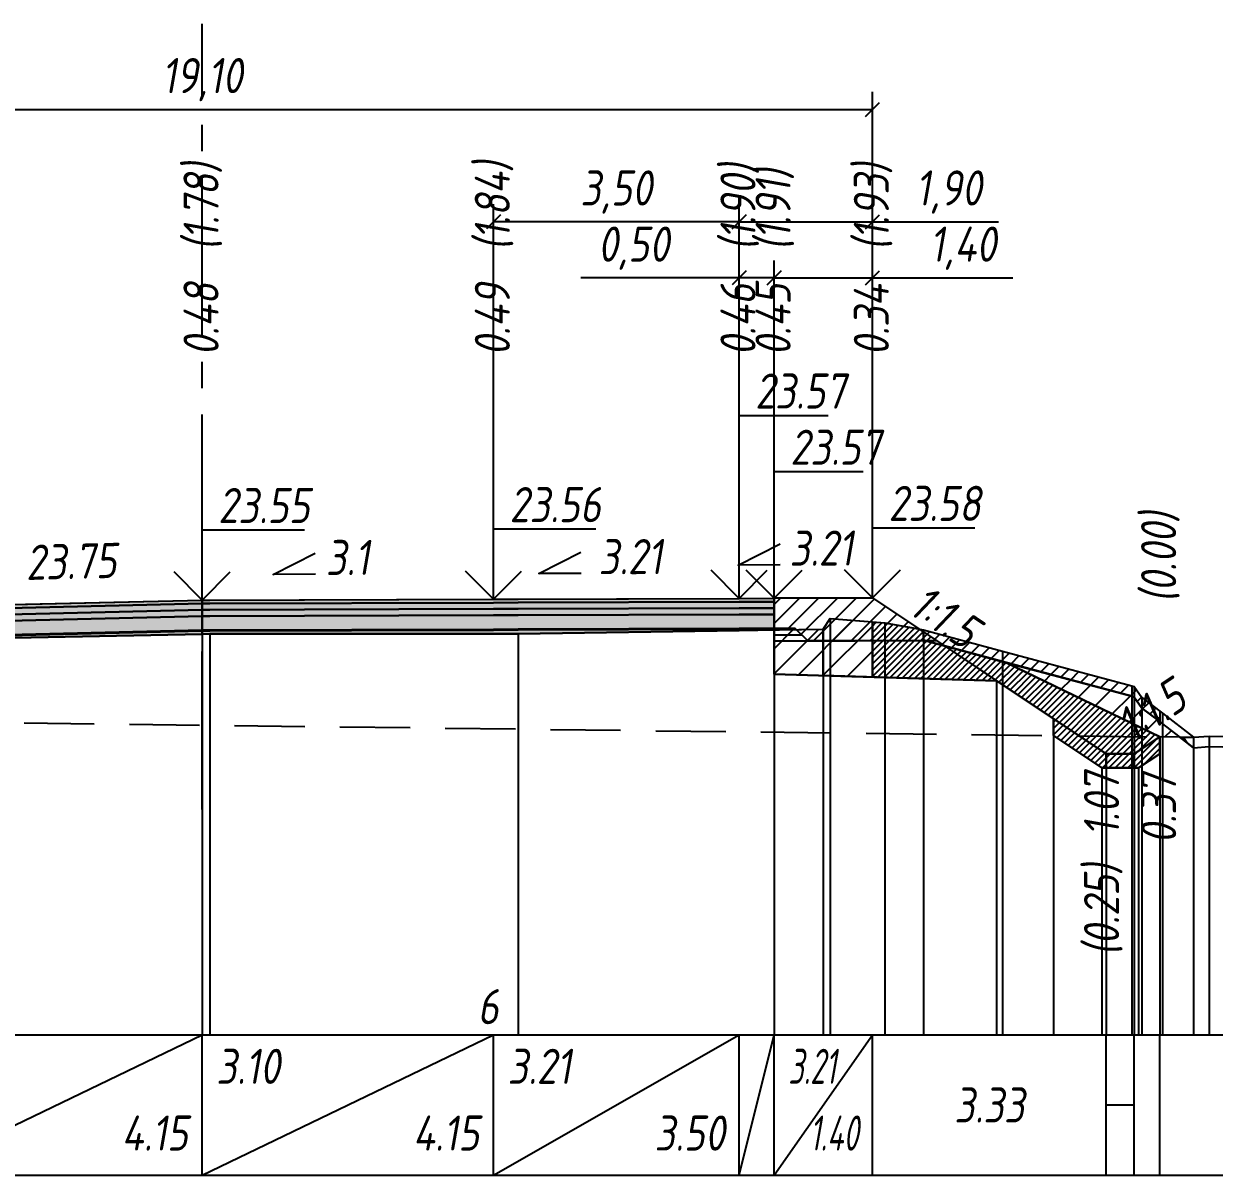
# Model space of a CAD drawing. Extents: x -717 to 1451, y -133302 to 233.
# Drawn here: x 156.9 to 241.7, y -95140 to -95058 of the extents above; entities that cross this region are included whole.
import ezdxf
from ezdxf.enums import TextEntityAlignment as Align

# ---------------------------------------------------------------- set-up
doc = ezdxf.new("R2010")
doc.units = 0
doc.linetypes.add('осевая2', pattern=[1.125, 0.75, -0.125, 0.125, -0.125])
doc.linetypes.add('штриховая', pattern=[0.75, 0.5, -0.25])
for name, color, linetype in [('Интерполированный поперечник', 2, 'Continuous'), ('Код_514', 1, 'Continuous'), ('Контур_0', 7, 'Continuous'), ('Контур_2521', 7, 'Continuous'), ('Контур_2564', 7, 'Continuous'), ('Контур_2660', 7, 'Continuous'), ('Контур_2665', 7, 'Continuous'), ('Контур_400', 7, 'Continuous'), ('Контур_508', 7, 'Continuous'), ('Контур_512', 7, 'Continuous'), ('Контур_513', 7, 'Continuous'), ('Контур_818', 7, 'Continuous'), ('Красный поперечник', 1, 'Continuous'), ('Объём_2501', 7, 'Continuous'), ('Объём_2564', 7, 'Continuous'), ('Объём_2650', 7, 'Continuous'), ('Объём_2660', 7, 'Continuous'), ('Объём_2663', 7, 'Continuous'), ('Объём_2664', 7, 'Continuous'), ('Объём_2665', 7, 'Continuous'), ('Ось', 1, 'осевая2'), ('Откосы', 7, 'Continuous'), ('Отметки покрытия', 7, 'Continuous'), ('Рабочие отметки', 7, 'Continuous'), ('Рабочие отметки доп.', 7, 'Continuous'), ('Слои выравнивания', 7, 'Continuous'), ('Таблица', 7, 'Continuous'), ('Уклоны проезжей части', 7, 'Continuous'), ('Черный поперечник', 3, 'Continuous')]:
    doc.layers.add(name, color=color, linetype=linetype)
for name, color, linetype, true_color in [('Контур_2540', 2, 'Continuous', 0xffff00), ('Контур_2560', 2, 'Continuous', 0xffff00), ('Контур_2561', 7, 'Continuous', 0xff8040), ('Контур_2562', 3, 'Continuous', 0x00ff00), ('Контур_2563', 7, 'Continuous', 0xff8000), ('Контур_2570', 7, 'Continuous', 0x80ff00), ('Контур_2583', 3, 'Continuous', 0x00ff00), ('Контур_2584', 3, 'Continuous', 0x00ff00), ('Контур_2725', 7, 'Continuous', 0x323232), ('Контур_2736', 4, 'Continuous', 0x00ffff), ('Контур_2737', 4, 'Continuous', 0x00ffff), ('Контур_2738', 4, 'Continuous', 0x00ffff), ('Контур_2739', 4, 'Continuous', 0x00ffff), ('Контур_2741', 4, 'Continuous', 0x00ffff), ('Контур_2742', 4, 'Continuous', 0x00ffff), ('Контур_2743', 4, 'Continuous', 0x00ffff), ('Контур_2744', 7, 'Continuous', 0xa4ffff), ('Контур_2745', 7, 'Continuous', 0xa4ffff), ('Контур_2747', 4, 'Continuous', 0x00ffff), ('Контур_2748', 4, 'Continuous', 0x00ffff), ('Контур_2749', 4, 'Continuous', 0x00ffff), ('Контур_2750', 4, 'Continuous', 0x00ffff), ('Контур_2751', 4, 'Continuous', 0x00ffff), ('Контур_2752', 4, 'Continuous', 0x00ffff), ('Контур_2760', 7, 'Continuous', 0x323232), ('Контур_2761', 7, 'Continuous', 0x323232), ('Контур_2762', 7, 'Continuous', 0x323232), ('Контур_2763', 7, 'Continuous', 0x323232), ('Контур_2764', 7, 'Continuous', 0x323232), ('Контур_2765', 7, 'Continuous', 0x323232), ('Контур_402', 7, 'Continuous', 0xff6464), ('Контур_703', 4, 'Continuous', 0x00ffff), ('Контур_705', 4, 'Continuous', 0x00ffff), ('Контур_707', 4, 'Continuous', 0x00ffff), ('Контур_720', 131, 'Continuous', 0xaaffff), ('Объём_2520', 7, 'Continuous', 0x80ffff), ('Объём_2540', 2, 'Continuous', 0xffff00), ('Объём_2560', 2, 'Continuous', 0xffff00), ('Объём_2561', 7, 'Continuous', 0xff8040), ('Объём_2562', 3, 'Continuous', 0x00ff00), ('Объём_2563', 7, 'Continuous', 0xff8000), ('Объём_2570', 7, 'Continuous', 0x80ff00), ('Объём_2583', 3, 'Continuous', 0x00ff00), ('Объём_2584', 3, 'Continuous', 0x00ff00), ('Объём_2594', 3, 'Continuous', 0x00ff00), ('Объём_2598', 3, 'Continuous', 0x00ff00), ('Объём_2600', 7, 'Continuous', 0x808000), ('Объём_2620', 2, 'Continuous', 0xffff00), ('Объём_2746', 2, 'Continuous', 0xffff00)]:
    doc.layers.add(name, color=color, linetype=linetype, true_color=true_color)
doc.styles.get("Standard").update_dxf_attribs({"font": 'txt', "height": 2.5})
doc.styles.add('М', font='romand.shx', dxfattribs={"width": 0.8, "oblique": 10, "height": 2.5})
doc.dimstyles.new('ISO-25', dxfattribs={"dimtxt": 2.5, "dimasz": 2.5, "dimexe": 1.25, "dimexo": 0.625, "dimtad": 1, "dimtxsty": 'Standard', "dimcen": 2.5, "dimadec": 0, "dimazin": 0, "dimtfac": 1, "dimtmove": 0, "dimatfit": 3, "dimfxl": 1, "dimarcsym": 0})

# ---------------------------------------------------------------- blocks, each defined once
blk = doc.blocks.new('_Oblique')
at = {"color": 0, "linetype": 'ByBlock', "lineweight": -2}
blk.add_line((-0.5, -0.5), (0.5, 0.5), dxfattribs=at)
blk = doc.blocks.new('*D1883')
at = {"color": 0, "lineweight": -2, "transparency": 16777216}
for p, q in [((210.335, -95098.359), (210.335, -95074.863)), ((217.335, -95098.337), (217.335, -95074.863)), ((210.335, -95076.113), (217.335, -95076.113)), ((217.335, -95076.113), (227.33, -95076.113))]:
    blk.add_line(p, q, dxfattribs=at)
at = {"layer": 'Defpoints', "color": 0, "transparency": 16777216}
for p in [(217.335, -95076.113), (210.335, -95098.984), (217.335, -95098.962)]:
    blk.add_point(p, dxfattribs=at)
at = {"color": 0, "lineweight": -2, "transparency": 16777216, "rotation": 180}
blk.add_blockref('_Oblique', (210.335, -95076.113), dxfattribs=at)
at = {"color": 0, "lineweight": -2, "transparency": 16777216}
blk.add_blockref('_Oblique', (217.335, -95076.113), dxfattribs=at)
at = {"color": 0, "transparency": 16777216, "insert": (223.79, -95073.999), "char_height": 2.5, "width": 8.75, "attachment_point": 5, "style": 'М'}
blk.add_mtext('1,40', dxfattribs=at)
blk = doc.blocks.new('*D1885')
at = {"color": 0, "lineweight": -2, "transparency": 16777216}
for p, q in [((207.835, -95098.367), (207.835, -95074.863)), ((210.335, -95098.359), (210.335, -95074.863)), ((207.835, -95076.113), (196.566, -95076.113)), ((210.335, -95076.113), (207.835, -95076.113))]:
    blk.add_line(p, q, dxfattribs=at)
at = {"layer": 'Defpoints', "color": 0, "transparency": 16777216}
for p in [(210.335, -95076.113), (207.835, -95098.992), (210.335, -95098.984)]:
    blk.add_point(p, dxfattribs=at)
at = {"color": 0, "lineweight": -2, "transparency": 16777216, "rotation": 180}
blk.add_blockref('_Oblique', (207.835, -95076.113), dxfattribs=at)
at = {"color": 0, "lineweight": -2, "transparency": 16777216}
blk.add_blockref('_Oblique', (210.335, -95076.113), dxfattribs=at)
at = {"color": 0, "transparency": 16777216, "insert": (200.327, -95073.999), "char_height": 2.5, "width": 9.16667, "attachment_point": 5, "style": 'М'}
blk.add_mtext('0,50', dxfattribs=at)
blk = doc.blocks.new('*D1887')
at = {"color": 0, "lineweight": -2, "transparency": 16777216}
for p, q in [((190.335, -95098.423), (190.335, -95070.863)), ((207.835, -95098.367), (207.835, -95070.863)), ((207.835, -95072.113), (190.335, -95072.113))]:
    blk.add_line(p, q, dxfattribs=at)
at = {"layer": 'Defpoints', "color": 0, "transparency": 16777216}
for p in [(190.335, -95072.113), (190.335, -95099.048), (207.835, -95098.992)]:
    blk.add_point(p, dxfattribs=at)
at = {"color": 0, "lineweight": -2, "transparency": 16777216, "rotation": 180}
blk.add_blockref('_Oblique', (190.335, -95072.113), dxfattribs=at)
at = {"color": 0, "lineweight": -2, "transparency": 16777216}
blk.add_blockref('_Oblique', (207.835, -95072.113), dxfattribs=at)
at = {"color": 0, "transparency": 16777216, "insert": (199.085, -95069.999), "char_height": 2.5, "width": 9.58333, "attachment_point": 5, "style": 'М'}
blk.add_mtext('3,50', dxfattribs=at)
blk = doc.blocks.new('*D1888')
at = {"color": 0, "lineweight": -2, "transparency": 16777216}
for p, q in [((207.835, -95098.367), (207.835, -95070.863)), ((217.335, -95098.337), (217.335, -95070.863)), ((207.835, -95072.113), (217.335, -95072.113)), ((217.335, -95072.113), (226.315, -95072.113))]:
    blk.add_line(p, q, dxfattribs=at)
at = {"layer": 'Defpoints', "color": 0, "transparency": 16777216}
for p in [(207.835, -95072.113), (207.835, -95098.992), (217.335, -95098.962)]:
    blk.add_point(p, dxfattribs=at)
at = {"color": 0, "lineweight": -2, "transparency": 16777216, "rotation": 180}
blk.add_blockref('_Oblique', (207.835, -95072.113), dxfattribs=at)
at = {"color": 0, "lineweight": -2, "transparency": 16777216}
blk.add_blockref('_Oblique', (217.335, -95072.113), dxfattribs=at)
at = {"color": 0, "transparency": 16777216, "insert": (222.775, -95069.999), "char_height": 2.5, "width": 8.75, "attachment_point": 5, "style": 'М'}
blk.add_mtext('1,90', dxfattribs=at)
blk = doc.blocks.new('*D1890')
at = {"color": 0, "lineweight": -2, "transparency": 16777216}
for p, q in [((121.835, -95099.753), (121.835, -95062.863)), ((217.335, -95098.337), (217.335, -95062.863)), ((121.835, -95064.113), (217.335, -95064.113))]:
    blk.add_line(p, q, dxfattribs=at)
at = {"layer": 'Defpoints', "color": 0, "transparency": 16777216}
for p in [(217.335, -95064.113), (217.335, -95098.962), (121.835, -95100.378)]:
    blk.add_point(p, dxfattribs=at)
at = {"color": 0, "lineweight": -2, "transparency": 16777216, "rotation": 180}
blk.add_blockref('_Oblique', (121.835, -95064.113), dxfattribs=at)
at = {"color": 0, "lineweight": -2, "transparency": 16777216}
blk.add_blockref('_Oblique', (217.335, -95064.113), dxfattribs=at)
at = {"color": 0, "transparency": 16777216, "insert": (169.585, -95061.999), "char_height": 2.5, "width": 10.41667, "attachment_point": 5, "style": 'М'}
blk.add_mtext('19,10', dxfattribs=at)

msp = doc.modelspace()

# ---------------------------------------------------------------- hatches: boundary and pattern name
at = {"transparency": 33554681}
h = msp.add_hatch(dxfattribs=at)
h.set_pattern_fill('ANGLE', color=256)
h.set_pattern_definition([(0, (0, 0), (0, 6.985), [5.08, -1.905]), (90, (0, 0), (-6.985, 4e-16), [5.08, -1.905])])
h.paths.add_polyline_path([(240.206, -95109.569), (239.228, -95108.807), (240.206, -95108.819)])
at = {"layer": 'Объём_2563'}
h = msp.add_hatch(dxfattribs=at)
h.set_pattern_fill('ANSI31', color=256, scale=0.3)
h.paths.add_polyline_path([(212.732, -95101.964), (211.835, -95101.067), (210.335, -95101.072), (210.335, -95098.922), (217.335, -95098.899), (221.888, -95101.934)])
at = {"layer": 'Объём_2570'}
h = msp.add_hatch(dxfattribs=at)
h.set_pattern_fill('ANSI31', color=256, scale=0.2)
h.paths.add_polyline_path([(226.594, -95102.685), (235.813, -95105.151), (235.975, -95105.211), (236.517, -95105.99), (237.802, -95106.952), (237.802, -95107.702), (236.517, -95106.74), (235.975, -95105.961), (235.813, -95105.901), (226.594, -95103.435), (220.975, -95101.915), (220.975, -95101.165)])
at = {"layer": 'Объём_2600'}
h = msp.add_hatch(dxfattribs=at)
h.set_pattern_fill('ANSI31', color=6, scale=0.4)
h.paths.add_polyline_path([(217.335, -95100.601), (217.335, -95104.533), (210.335, -95104.323), (210.335, -95101.171), (213.83, -95101.118), (214.33, -95100.368)])
h = msp.add_hatch(dxfattribs=at)
h.set_pattern_fill('ANSI31', color=6, scale=0.4)
h.paths.add_polyline_path([(237.802, -95108.789), (226.878, -95103.511), (235.813, -95105.901), (235.975, -95105.961), (236.517, -95106.74), (238.002, -95107.852), (239.228, -95108.807)])
h = msp.add_hatch(dxfattribs=at)
h.set_pattern_fill('HONEY', color=5, scale=0.3)
h.paths.add_polyline_path([(240.206, -95109.569), (239.228, -95108.807), (240.206, -95108.819)])
at = {"layer": 'Объём_2620'}
h = msp.add_hatch(dxfattribs=at)
h.set_pattern_fill('ANSI31', color=2, scale=0.1)
h.paths.add_polyline_path([(236.289, -95111), (233.684, -95111), (230.236, -95108.702), (230.236, -95107.5), (226.183, -95104.798), (217.335, -95104.533), (217.335, -95100.601), (218.211, -95100.669), (220.975, -95101.165), (220.975, -95101.915), (226.878, -95103.511), (237.802, -95108.789), (237.802, -95109.991)])
at = {"layer": 'Слои выравнивания'}
for color, points in [(2, [(128.835, -95100.036), (131.335, -95099.974), (147.618, -95099.573), (148.835, -95099.543), (169.585, -95099.05), (169.585, -95099.3), (148.835, -95099.793), (147.618, -95099.823), (131.335, -95100.224), (128.835, -95100.286)]), (3, [(128.835, -95100.286), (131.335, -95100.224), (147.618, -95099.823), (148.835, -95099.793), (169.585, -95099.3), (169.585, -95099.75), (148.835, -95100.243), (147.618, -95100.273), (131.335, -95100.674), (128.835, -95100.736)]), (2, [(169.585, -95099.05), (170.124, -95099.048), (190.335, -95098.986), (192.099, -95098.98), (207.835, -95098.93), (210.263, -95098.922), (210.335, -95098.922), (210.335, -95099.172), (210.263, -95099.172), (207.835, -95099.18), (192.099, -95099.23), (190.335, -95099.236), (170.124, -95099.298), (169.585, -95099.3)]), (3, [(169.585, -95099.3), (170.124, -95099.298), (190.335, -95099.236), (192.099, -95099.23), (207.835, -95099.18), (210.263, -95099.172), (210.335, -95099.172), (210.335, -95099.622), (210.263, -95099.622), (207.835, -95099.63), (192.099, -95099.68), (190.335, -95099.686), (170.124, -95099.748), (169.585, -95099.75)]), (4, [(128.835, -95100.736), (131.335, -95100.674), (147.618, -95100.273), (148.835, -95100.243), (169.585, -95099.75), (169.585, -95100.2), (148.835, -95100.693), (147.618, -95100.723), (131.335, -95101.124), (128.835, -95101.186)]), (5, [(128.835, -95101.186), (131.335, -95101.124), (147.618, -95100.723), (148.835, -95100.693), (169.585, -95100.2), (169.585, -95101.2), (148.835, -95101.693), (147.618, -95101.723), (131.335, -95102.124), (128.835, -95102.186)]), (4, [(169.585, -95099.75), (170.124, -95099.748), (190.335, -95099.686), (192.099, -95099.68), (207.835, -95099.63), (210.263, -95099.622), (210.335, -95099.622), (210.335, -95100.072), (210.263, -95100.072), (207.835, -95100.08), (192.099, -95100.13), (190.335, -95100.136), (170.124, -95100.198), (169.585, -95100.2)]), (5, [(169.585, -95100.2), (170.124, -95100.198), (190.335, -95100.136), (192.099, -95100.13), (207.835, -95100.08), (210.263, -95100.072), (210.335, -95100.072), (210.335, -95101.072), (210.263, -95101.072), (207.835, -95101.08), (192.099, -95101.13), (190.335, -95101.136), (170.124, -95101.198), (169.585, -95101.2)]), (7, [(169.585, -95101.2), (170.124, -95101.198), (190.335, -95101.136), (192.099, -95101.13), (207.835, -95101.08), (210.263, -95101.072), (210.335, -95101.072), (210.335, -95101.122), (210.263, -95101.122), (207.835, -95101.13), (192.099, -95101.18), (190.335, -95101.186), (170.124, -95101.248), (169.585, -95101.25)]), (7, [(128.835, -95102.186), (131.335, -95102.124), (147.618, -95101.723), (148.835, -95101.693), (169.585, -95101.2), (169.585, -95101.25), (148.835, -95101.743), (147.618, -95101.773), (131.335, -95102.174), (128.835, -95102.236)]), (6, [(128.835, -95102.236), (131.335, -95102.174), (147.618, -95101.773), (148.835, -95101.743), (169.585, -95101.25), (169.585, -95101.467), (148.835, -95101.892), (147.618, -95101.917), (131.335, -95102.239), (128.835, -95102.289)]), (6, [(169.585, -95101.25), (170.124, -95101.248), (190.335, -95101.186), (192.099, -95101.18), (207.835, -95101.13), (210.263, -95101.122), (210.335, -95101.122), (210.335, -95101.171), (210.263, -95101.172), (207.835, -95101.208), (192.099, -95101.445), (190.335, -95101.446), (170.124, -95101.456), (169.585, -95101.467)])]:
    msp.add_hatch(color=color, dxfattribs=at).paths.add_polyline_path(points)

# ---------------------------------------------------------------- linework, layer by layer
at = {"layer": 'Интерполированный поперечник', "linetype": 'штриховая', "ltscale": 10, "flags": 128}
msp.add_lwpolyline([(104.404, -95107.157), (240.206, -95108.819)], dxfattribs=at)
at = {"layer": 'Код_514'}
for p, q in [((148.835, -95140), (169.585, -95130)), ((169.585, -95140), (169.585, -95130)), ((169.585, -95140), (190.335, -95130)), ((190.335, -95140), (190.335, -95130)), ((190.335, -95140), (207.835, -95130)), ((207.835, -95140), (207.835, -95130)), ((207.835, -95140), (210.335, -95130)), ((210.335, -95140), (210.335, -95130)), ((210.335, -95140), (217.335, -95130)), ((217.335, -95140), (217.335, -95130)), ((233.986, -95140), (233.986, -95130)), ((235.986, -95140), (235.986, -95130)), ((237.802, -95140), (237.802, -95130)), ((233.986, -95135), (235.986, -95135))]:
    msp.add_line(p, q, dxfattribs=at)
at = {"layer": 'Контур_0', "flags": 128}
for points in [[(217.335, -95098.899), (217.335, -95098.899), (217.335, -95098.899), (217.335, -95098.899), (217.335, -95098.899), (217.335, -95098.899), (217.335, -95098.899), (217.335, -95098.899), (217.335, -95098.899), (217.335, -95098.899), (217.335, -95098.899), (217.335, -95098.899), (217.335, -95098.899), (217.335, -95098.899), (217.335, -95098.899), (233.986, -95110)], [(217.335, -95098.899), (217.335, -95098.899), (217.335, -95098.899), (217.335, -95098.899), (217.335, -95098.899), (217.335, -95098.899), (217.335, -95098.899), (217.335, -95098.899), (217.335, -95098.899), (217.335, -95098.899), (217.335, -95098.899), (217.335, -95098.899), (217.335, -95098.899), (217.335, -95098.899), (217.335, -95098.899), (233.986, -95110), (235.986, -95110), (237.802, -95108.789), (237.802, -95108.789), (237.802, -95108.789), (237.802, -95108.789), (237.802, -95108.789), (237.802, -95108.789), (237.802, -95108.789), (237.802, -95108.789), (237.802, -95108.789), (237.802, -95108.789), (237.802, -95108.789), (237.802, -95108.789), (237.802, -95108.789)], [(210.335, -95101.972), (210.335, -95101.072), (211.835, -95101.067), (212.732, -95101.964), (210.335, -95101.972), (210.335, -95101.972)], [(210.335, -95101.072), (211.835, -95101.067), (212.732, -95101.964), (221.888, -95101.934)]]:
    msp.add_lwpolyline(points, dxfattribs=at)
at = {"layer": 'Контур_2521', "color": 250, "flags": 128}
msp.add_lwpolyline([(210.335, -95101.522), (212.284, -95101.515)], dxfattribs=at)
at = {"layer": 'Контур_2540', "flags": 128}
msp.add_lwpolyline([(210.335, -95101.972), (221.888, -95101.934), (226.183, -95104.798), (210.335, -95104.323), (210.335, -95101.972), (210.335, -95101.972)], dxfattribs=at)
at = {"layer": 'Контур_2560', "flags": 128}
msp.add_lwpolyline([(210.335, -95098.922), (217.335, -95098.899), (217.335, -95098.899), (217.335, -95098.899)], dxfattribs=at)
at = {"layer": 'Контур_2561', "flags": 128}
msp.add_lwpolyline([(210.335, -95098.922), (210.335, -95098.922), (217.335, -95098.899), (217.335, -95098.899), (210.335, -95098.922)], dxfattribs=at)
at = {"layer": 'Контур_2562', "flags": 128}
msp.add_lwpolyline([(217.335, -95098.899), (217.335, -95098.899), (217.335, -95098.899), (217.335, -95098.899), (217.335, -95098.899)], dxfattribs=at)
at = {"layer": 'Контур_2563', "flags": 128}
msp.add_lwpolyline([(212.732, -95101.964), (211.835, -95101.067), (210.335, -95101.072), (210.335, -95098.922), (217.335, -95098.899), (221.888, -95101.934), (212.732, -95101.964), (212.732, -95101.964)], dxfattribs=at)
at = {"layer": 'Контур_2564', "flags": 128}
msp.add_lwpolyline([(210.335, -95098.922), (217.335, -95098.899)], dxfattribs=at)
at = {"layer": 'Контур_2570', "flags": 128}
msp.add_lwpolyline([(147.618, -95101.917), (169.585, -95101.467), (170.124, -95101.456), (192.099, -95101.445), (213.83, -95101.118), (214.33, -95100.368), (218.211, -95100.669), (220.975, -95101.165), (220.975, -95101.915), (226.594, -95103.435), (235.813, -95105.901), (235.975, -95105.961), (236.517, -95106.74), (238.002, -95107.852), (240.206, -95109.569), (241.319, -95109.489), (243.268, -95109.52)], dxfattribs=at)
at = {"layer": 'Контур_2583', "flags": 128}
for points in [[(233.986, -95110), (230.236, -95107.5), (230.236, -95108.702), (233.684, -95111), (233.986, -95111), (233.986, -95110)], [(237.802, -95109.991), (237.802, -95108.789), (235.986, -95110), (235.986, -95111), (236.289, -95111), (237.802, -95109.991)]]:
    msp.add_lwpolyline(points, dxfattribs=at)
at = {"layer": 'Контур_2584', "flags": 128}
msp.add_lwpolyline([(233.986, -95110), (233.986, -95111), (235.986, -95111), (235.986, -95110), (233.986, -95110)], dxfattribs=at)
at = {"layer": 'Контур_2660', "flags": 128}
msp.add_lwpolyline([(210.335, -95104.323), (226.183, -95104.798)], dxfattribs=at)
at = {"layer": 'Контур_2665', "flags": 128}
msp.add_lwpolyline([(217.335, -95098.899), (217.335, -95098.899)], dxfattribs=at)
at = {"layer": 'Контур_2725', "flags": 128}
msp.add_lwpolyline([(128.835, -95102.289), (131.335, -95102.239), (147.618, -95101.917), (148.835, -95101.892), (169.585, -95101.467), (170.124, -95101.456), (190.335, -95101.446), (192.099, -95101.445), (207.835, -95101.208), (210.263, -95101.172), (210.335, -95101.171)], dxfattribs=at)
at = {"layer": 'Контур_2736', "flags": 128}
msp.add_lwpolyline([(217.335, -95098.899), (217.335, -95098.899)], dxfattribs=at)
at = {"layer": 'Контур_2737', "flags": 128}
msp.add_lwpolyline([(217.335, -95098.899), (217.335, -95098.899)], dxfattribs=at)
at = {"layer": 'Контур_2738', "flags": 128}
msp.add_lwpolyline([(217.335, -95098.899), (217.335, -95098.899)], dxfattribs=at)
at = {"layer": 'Контур_2739', "flags": 128}
msp.add_lwpolyline([(217.335, -95098.899), (217.335, -95098.899)], dxfattribs=at)
at = {"layer": 'Контур_2741', "flags": 128}
msp.add_lwpolyline([(237.802, -95108.789), (237.802, -95108.789)], dxfattribs=at)
at = {"layer": 'Контур_2742', "flags": 128}
msp.add_lwpolyline([(237.802, -95108.789), (237.802, -95108.789)], dxfattribs=at)
at = {"layer": 'Контур_2743', "flags": 128}
msp.add_lwpolyline([(237.802, -95108.789), (237.802, -95108.789)], dxfattribs=at)
at = {"layer": 'Контур_2744', "flags": 128}
msp.add_lwpolyline([(237.802, -95108.789), (237.802, -95108.789)], dxfattribs=at)
msp.add_lwpolyline([(237.802, -95108.789), (237.802, -95108.789)], dxfattribs=at)
msp.add_lwpolyline([(237.802, -95108.789), (237.802, -95108.789)], dxfattribs=at)
msp.add_lwpolyline([(237.802, -95108.789), (237.802, -95108.789)], dxfattribs=at)
msp.add_lwpolyline([(237.802, -95108.789), (237.802, -95108.789)], dxfattribs=at)
msp.add_lwpolyline([(237.802, -95108.789), (237.802, -95108.789)], dxfattribs=at)
at = {"layer": 'Контур_2745', "flags": 128}
msp.add_lwpolyline([(217.335, -95098.899), (217.335, -95098.899)], dxfattribs=at)
msp.add_lwpolyline([(217.335, -95098.899), (217.335, -95098.899)], dxfattribs=at)
msp.add_lwpolyline([(217.335, -95098.899), (217.335, -95098.899)], dxfattribs=at)
msp.add_lwpolyline([(217.335, -95098.899), (217.335, -95098.899)], dxfattribs=at)
msp.add_lwpolyline([(217.335, -95098.899), (217.335, -95098.899)], dxfattribs=at)
msp.add_lwpolyline([(217.335, -95098.899), (217.335, -95098.899)], dxfattribs=at)
at = {"layer": 'Контур_2747', "flags": 128}
msp.add_lwpolyline([(217.335, -95098.899), (217.335, -95098.899)], dxfattribs=at)
at = {"layer": 'Контур_2748', "flags": 128}
msp.add_lwpolyline([(217.335, -95098.899), (217.335, -95098.899)], dxfattribs=at)
at = {"layer": 'Контур_2749', "flags": 128}
msp.add_lwpolyline([(217.335, -95098.899), (217.335, -95098.899)], dxfattribs=at)
at = {"layer": 'Контур_2750', "flags": 128}
msp.add_lwpolyline([(237.802, -95108.789), (237.802, -95108.789)], dxfattribs=at)
at = {"layer": 'Контур_2751', "flags": 128}
msp.add_lwpolyline([(237.802, -95108.789), (237.802, -95108.789)], dxfattribs=at)
at = {"layer": 'Контур_2752', "flags": 128}
msp.add_lwpolyline([(237.802, -95108.789), (237.802, -95108.789)], dxfattribs=at)
at = {"layer": 'Контур_2760', "flags": 128}
msp.add_lwpolyline([(128.835, -95100.036), (131.335, -95099.974), (147.618, -95099.573), (148.835, -95099.543), (169.585, -95099.05), (170.124, -95099.048), (190.335, -95098.986), (192.099, -95098.98), (207.835, -95098.93), (210.263, -95098.922), (210.335, -95098.922)], dxfattribs=at)
at = {"layer": 'Контур_2761', "flags": 128}
msp.add_lwpolyline([(128.835, -95100.286), (131.335, -95100.224), (147.618, -95099.823), (148.835, -95099.793), (169.585, -95099.3), (170.124, -95099.298), (190.335, -95099.236), (192.099, -95099.23), (207.835, -95099.18), (210.263, -95099.172), (210.335, -95099.172)], dxfattribs=at)
at = {"layer": 'Контур_2762', "flags": 128}
msp.add_lwpolyline([(128.835, -95100.736), (131.335, -95100.674), (147.618, -95100.273), (148.835, -95100.243), (169.585, -95099.75), (170.124, -95099.748), (190.335, -95099.686), (192.099, -95099.68), (207.835, -95099.63), (210.263, -95099.622), (210.335, -95099.622)], dxfattribs=at)
at = {"layer": 'Контур_2763', "flags": 128}
msp.add_lwpolyline([(128.835, -95101.186), (131.335, -95101.124), (147.618, -95100.723), (148.835, -95100.693), (169.585, -95100.2), (170.124, -95100.198), (190.335, -95100.136), (192.099, -95100.13), (207.835, -95100.08), (210.263, -95100.072), (210.335, -95100.072)], dxfattribs=at)
at = {"layer": 'Контур_2764', "flags": 128}
msp.add_lwpolyline([(128.835, -95102.186), (131.335, -95102.124), (147.618, -95101.723), (148.835, -95101.693), (169.585, -95101.2), (170.124, -95101.198), (190.335, -95101.136), (192.099, -95101.13), (207.835, -95101.08), (210.263, -95101.072), (210.335, -95101.072)], dxfattribs=at)
at = {"layer": 'Контур_2765', "flags": 128}
msp.add_lwpolyline([(128.835, -95102.236), (131.335, -95102.174), (147.618, -95101.773), (148.835, -95101.743), (169.585, -95101.25), (170.124, -95101.248), (190.335, -95101.186), (192.099, -95101.18), (207.835, -95101.13), (210.263, -95101.122), (210.335, -95101.122)], dxfattribs=at)
at = {"layer": 'Контур_400', "flags": 128}
for points in [[(128.835, -95100.036), (131.335, -95099.974), (131.335, -95099.974), (131.335, -95099.974), (131.335, -95099.974), (131.335, -95099.974), (131.335, -95099.974), (148.835, -95099.543), (169.585, -95099.05)], [(169.585, -95099.05), (190.335, -95098.986), (207.835, -95098.93), (207.835, -95098.93), (207.835, -95098.93), (207.835, -95098.93), (207.835, -95098.93), (207.835, -95098.93), (210.335, -95098.922)]]:
    msp.add_lwpolyline(points, dxfattribs=at)
at = {"layer": 'Контур_402', "flags": 128}
msp.add_lwpolyline([(115.212, -95104.731), (128.835, -95104.323), (128.835, -95102.289), (147.618, -95101.917), (169.585, -95101.467), (170.124, -95101.456), (192.099, -95101.445), (210.335, -95101.171), (210.335, -95104.323), (226.183, -95104.798)], dxfattribs=at)
at = {"layer": 'Контур_508', "flags": 128}
msp.add_lwpolyline([(105, -95108.366), (106.978, -95109.685), (107.281, -95109.685), (109.281, -95109.685), (109.584, -95109.685), (113.031, -95107.387), (113.031, -95106.185), (115.212, -95104.731), (128.835, -95104.323), (128.835, -95102.289), (147.618, -95101.917), (169.585, -95101.467), (170.124, -95101.456), (192.099, -95101.445), (210.335, -95101.171), (210.335, -95104.323), (226.183, -95104.798), (230.236, -95107.5), (230.236, -95108.702), (233.684, -95111), (233.986, -95111), (235.986, -95111), (236.289, -95111), (237.802, -95109.991)], dxfattribs=at)
at = {"layer": 'Контур_512', "flags": 128}
msp.add_lwpolyline([(210.335, -95104.323), (226.183, -95104.798), (230.236, -95107.5), (230.236, -95108.702), (233.684, -95111), (233.986, -95111), (235.986, -95111), (236.289, -95111), (237.802, -95109.991)], dxfattribs=at)
at = {"layer": 'Контур_513', "flags": 128}
msp.add_lwpolyline([(105, -95108.366), (106.978, -95109.685), (107.281, -95109.685), (109.281, -95109.685), (109.584, -95109.685), (113.031, -95107.387), (113.031, -95106.185), (115.212, -95104.731), (128.835, -95104.323), (128.835, -95102.289), (147.618, -95101.917), (169.585, -95101.467), (170.124, -95101.456), (192.099, -95101.445), (210.335, -95101.171), (210.335, -95104.323), (226.183, -95104.798), (230.236, -95107.5), (230.236, -95108.702), (233.684, -95111), (233.986, -95111), (235.986, -95111), (236.289, -95111), (237.802, -95109.991)], dxfattribs=at)
at = {"layer": 'Контур_703', "flags": 128}
for points in [[(217.335, -95098.899), (217.335, -95098.899)], [(217.335, -95098.899), (233.986, -95110)]]:
    msp.add_lwpolyline(points, dxfattribs=at)
at = {"layer": 'Контур_705', "flags": 128}
msp.add_lwpolyline([(217.335, -95098.899), (217.335, -95098.899)], dxfattribs=at)
at = {"layer": 'Контур_707', "flags": 128}
msp.add_lwpolyline([(235.986, -95110), (237.802, -95108.789)], dxfattribs=at)
at = {"layer": 'Контур_720', "flags": 128}
msp.add_lwpolyline([(233.986, -95110), (235.986, -95110)], dxfattribs=at)
at = {"layer": 'Контур_818', "flags": 128}
msp.add_lwpolyline([(105, -95107.662), (110.361, -95105.458), (119.681, -95102.522), (119.681, -95101.772), (123.18, -95101.633), (127.703, -95101.551), (128.203, -95102.301), (147.618, -95101.917), (169.585, -95101.467), (170.124, -95101.456), (192.099, -95101.445), (213.83, -95101.118), (214.33, -95100.368), (218.211, -95100.669), (220.975, -95101.165), (220.975, -95101.915), (226.594, -95103.435), (235.813, -95105.901), (235.975, -95105.961), (236.517, -95106.74), (237.802, -95107.702)], dxfattribs=at)
at = {"layer": 'Красный поперечник'}
for p, q in [((148.835, -95099.543), (169.585, -95099.05)), ((169.585, -95099.05), (190.335, -95098.986)), ((190.335, -95098.986), (207.835, -95098.93)), ((207.835, -95098.93), (210.335, -95098.922)), ((210.335, -95098.922), (217.335, -95098.899)), ((217.335, -95098.899), (233.986, -95110)), ((210.335, -95104.323), (210.335, -95130)), ((226.183, -95104.798), (226.183, -95130)), ((230.236, -95107.5), (230.236, -95130)), ((230.236, -95108.702), (230.236, -95130)), ((235.986, -95110), (237.802, -95108.789)), ((233.986, -95110), (235.986, -95110)), ((237.802, -95109.991), (237.802, -95130)), ((233.684, -95111), (233.684, -95130)), ((233.986, -95111), (233.986, -95130)), ((235.986, -95111), (235.986, -95130)), ((236.289, -95111), (236.289, -95130))]:
    msp.add_line(p, q, dxfattribs=at)
at = {"layer": 'Объём_2501', "flags": 128}
for points in [[(128.835, -95100.036), (131.335, -95099.974), (131.335, -95099.974), (131.335, -95099.974), (131.335, -95099.974), (131.335, -95099.974), (131.335, -95099.974), (148.835, -95099.543), (169.585, -95099.05)], [(169.585, -95099.05), (190.335, -95098.986), (207.835, -95098.93), (207.835, -95098.93), (207.835, -95098.93), (207.835, -95098.93), (207.835, -95098.93), (207.835, -95098.93), (210.335, -95098.922)]]:
    msp.add_lwpolyline(points, dxfattribs=at)
at = {"layer": 'Объём_2520', "color": 250, "flags": 128}
msp.add_lwpolyline([(210.335, -95101.972), (210.335, -95101.072), (211.835, -95101.067), (212.732, -95101.964), (210.335, -95101.972), (210.335, -95101.972)], dxfattribs=at)
at = {"layer": 'Объём_2540', "flags": 128}
msp.add_lwpolyline([(210.335, -95101.972), (221.888, -95101.934), (226.183, -95104.798), (210.335, -95104.323), (210.335, -95101.972), (210.335, -95101.972)], dxfattribs=at)
at = {"layer": 'Объём_2560', "flags": 128}
msp.add_lwpolyline([(210.335, -95098.922), (217.335, -95098.899), (217.335, -95098.899), (217.335, -95098.899)], dxfattribs=at)
at = {"layer": 'Объём_2561', "flags": 128}
msp.add_lwpolyline([(210.335, -95098.922), (210.335, -95098.922), (217.335, -95098.899), (217.335, -95098.899), (210.335, -95098.922)], dxfattribs=at)
at = {"layer": 'Объём_2562', "flags": 128}
msp.add_lwpolyline([(217.335, -95098.899), (217.335, -95098.899), (217.335, -95098.899), (217.335, -95098.899), (217.335, -95098.899)], dxfattribs=at)
at = {"layer": 'Объём_2563', "color": 250, "flags": 128}
msp.add_lwpolyline([(212.732, -95101.964), (211.835, -95101.067), (210.335, -95101.072), (210.335, -95098.922), (217.335, -95098.899), (221.888, -95101.934), (212.732, -95101.964), (212.732, -95101.964)], dxfattribs=at)
at = {"layer": 'Объём_2564', "flags": 128}
msp.add_lwpolyline([(210.335, -95098.922), (217.335, -95098.899)], dxfattribs=at)
at = {"layer": 'Объём_2570', "flags": 128}
msp.add_lwpolyline([(226.594, -95102.685), (235.813, -95105.151), (235.975, -95105.211), (236.517, -95105.99), (237.802, -95106.952), (237.802, -95107.702), (236.517, -95106.74), (235.975, -95105.961), (235.813, -95105.901), (226.594, -95103.435), (220.975, -95101.915), (220.975, -95101.165), (226.594, -95102.685), (226.594, -95102.685)], dxfattribs=at)
at = {"layer": 'Объём_2583', "flags": 128}
for points in [[(233.986, -95110), (230.236, -95107.5), (230.236, -95108.702), (233.684, -95111), (233.986, -95111), (233.986, -95110)], [(237.802, -95109.991), (237.802, -95108.789), (235.986, -95110), (235.986, -95111), (236.289, -95111), (237.802, -95109.991)]]:
    msp.add_lwpolyline(points, dxfattribs=at)
at = {"layer": 'Объём_2584', "flags": 128}
msp.add_lwpolyline([(233.986, -95110), (233.986, -95111), (235.986, -95111), (235.986, -95110), (233.986, -95110)], dxfattribs=at)
at = {"layer": 'Объём_2594', "flags": 128}
for points in [[(230.236, -95107.5), (233.986, -95110)], [(235.986, -95110), (237.802, -95108.789)]]:
    msp.add_lwpolyline(points, dxfattribs=at)
at = {"layer": 'Объём_2598', "flags": 128}
msp.add_lwpolyline([(233.986, -95110), (235.986, -95110)], dxfattribs=at)
at = {"layer": 'Объём_2600', "color": 5, "flags": 128}
msp.add_lwpolyline([(240.206, -95109.569), (239.228, -95108.807), (240.206, -95108.819), (240.206, -95109.569), (240.206, -95109.569)], dxfattribs=at)
at = {"layer": 'Объём_2620', "flags": 128}
msp.add_lwpolyline([(236.289, -95111), (233.684, -95111), (230.236, -95108.702), (230.236, -95107.5), (226.183, -95104.798), (217.335, -95104.533), (217.335, -95100.601), (218.211, -95100.669), (220.975, -95101.165), (220.975, -95101.915), (226.878, -95103.511), (237.802, -95108.789), (237.802, -95109.991), (236.289, -95111), (236.289, -95111)], dxfattribs=at)
at = {"layer": 'Объём_2650', "color": 6, "flags": 128}
for points in [[(217.335, -95100.601), (217.335, -95104.533), (210.335, -95104.323), (210.335, -95101.171), (213.83, -95101.118), (214.33, -95100.368), (217.335, -95100.601), (217.335, -95100.601)], [(237.802, -95108.789), (226.878, -95103.511), (235.813, -95105.901), (235.975, -95105.961), (236.517, -95106.74), (238.002, -95107.852), (239.228, -95108.807), (237.802, -95108.789), (237.802, -95108.789)]]:
    msp.add_lwpolyline(points, dxfattribs=at)
at = {"layer": 'Объём_2660', "flags": 128}
msp.add_lwpolyline([(210.335, -95104.323), (226.183, -95104.798)], dxfattribs=at)
at = {"layer": 'Объём_2663', "flags": 128}
for points in [[(217.335, -95098.899), (233.986, -95110)], [(235.986, -95110), (237.802, -95108.789)]]:
    msp.add_lwpolyline(points, dxfattribs=at)
at = {"layer": 'Объём_2664', "flags": 128}
msp.add_lwpolyline([(233.986, -95110), (235.986, -95110)], dxfattribs=at)
at = {"layer": 'Объём_2665', "flags": 128}
msp.add_lwpolyline([(217.335, -95098.899), (217.335, -95098.899)], dxfattribs=at)
at = {"layer": 'Объём_2746', "flags": 128}
for points in [[(226.183, -95104.798), (213.83, -95104.427), (213.83, -95101.118), (214.33, -95100.368), (218.211, -95100.669), (220.645, -95101.106), (220.975, -95101.325), (220.975, -95101.915), (222.462, -95102.317), (226.183, -95104.798), (226.183, -95104.798)], [(237.802, -95109.991), (236.289, -95111), (233.684, -95111), (230.236, -95108.702), (230.236, -95107.5), (233.986, -95110), (235.986, -95110), (237.802, -95108.789), (237.802, -95109.991), (237.802, -95109.991)]]:
    msp.add_lwpolyline(points, dxfattribs=at)
at = {"layer": 'Ось', "ltscale": 15}
msp.add_line((169.585, -95113.971), (169.585, -95058.021), dxfattribs=at)
at = {"layer": 'Откосы', "color": 1, "flags": 128}
for points in [[(210.768, -95096.548), (207.768, -95096.557), (210.763, -95095.048)], [(177.651, -95097.212), (174.651, -95097.221), (177.646, -95095.712)], [(196.575, -95097.152), (193.575, -95097.162), (196.571, -95095.652)]]:
    msp.add_lwpolyline(points, dxfattribs=at)
at = {"layer": 'Отметки покрытия', "color": 1}
for p, q in [((207.835, -95098.93), (207.835, -95085.899)), ((207.835, -95085.899), (214.185, -95085.899)), ((210.335, -95098.922), (210.335, -95089.899)), ((210.335, -95089.899), (216.685, -95089.899)), ((169.585, -95099.05), (169.585, -95094.05)), ((169.585, -95094.05), (176.885, -95094.05)), ((190.335, -95098.986), (190.335, -95093.986)), ((190.335, -95093.986), (197.635, -95093.986)), ((217.335, -95098.899), (217.335, -95093.899)), ((217.335, -95093.899), (224.635, -95093.899)), ((169.585, -95099.05), (167.585, -95097.05)), ((169.585, -95099.05), (171.585, -95097.05)), ((190.335, -95098.986), (188.335, -95096.986)), ((190.335, -95098.986), (192.335, -95096.986)), ((207.835, -95098.93), (205.835, -95096.93)), ((207.835, -95098.93), (209.835, -95096.93)), ((210.335, -95098.922), (208.335, -95096.922)), ((210.335, -95098.922), (212.335, -95096.922)), ((217.335, -95098.899), (215.335, -95096.899)), ((217.335, -95098.899), (219.335, -95096.899))]:
    msp.add_line(p, q, dxfattribs=at)
at = {"layer": 'Слои выравнивания'}
for p, q in [((169.585, -95099.05), (169.585, -95130)), ((210.335, -95098.922), (210.335, -95130))]:
    msp.add_line(p, q, dxfattribs=at)
at = {"layer": 'Слои выравнивания', "color": 2, "flags": 128}
for points in [[(128.835, -95100.036), (131.335, -95099.974), (147.618, -95099.573), (148.835, -95099.543), (169.585, -95099.05), (169.585, -95099.3), (148.835, -95099.793), (147.618, -95099.823), (131.335, -95100.224), (128.835, -95100.286)], [(169.585, -95099.05), (170.124, -95099.048), (190.335, -95098.986), (192.099, -95098.98), (207.835, -95098.93), (210.263, -95098.922), (210.335, -95098.922), (210.335, -95099.172), (210.263, -95099.172), (207.835, -95099.18), (192.099, -95099.23), (190.335, -95099.236), (170.124, -95099.298), (169.585, -95099.3)]]:
    msp.add_lwpolyline(points, close=True, dxfattribs=at)
at = {"layer": 'Слои выравнивания', "color": 3, "flags": 128}
for points in [[(128.835, -95100.286), (131.335, -95100.224), (147.618, -95099.823), (148.835, -95099.793), (169.585, -95099.3), (169.585, -95099.75), (148.835, -95100.243), (147.618, -95100.273), (131.335, -95100.674), (128.835, -95100.736)], [(169.585, -95099.3), (170.124, -95099.298), (190.335, -95099.236), (192.099, -95099.23), (207.835, -95099.18), (210.263, -95099.172), (210.335, -95099.172), (210.335, -95099.622), (210.263, -95099.622), (207.835, -95099.63), (192.099, -95099.68), (190.335, -95099.686), (170.124, -95099.748), (169.585, -95099.75)]]:
    msp.add_lwpolyline(points, close=True, dxfattribs=at)
at = {"layer": 'Слои выравнивания', "color": 4, "flags": 128}
for points in [[(128.835, -95100.736), (131.335, -95100.674), (147.618, -95100.273), (148.835, -95100.243), (169.585, -95099.75), (169.585, -95100.2), (148.835, -95100.693), (147.618, -95100.723), (131.335, -95101.124), (128.835, -95101.186)], [(169.585, -95099.75), (170.124, -95099.748), (190.335, -95099.686), (192.099, -95099.68), (207.835, -95099.63), (210.263, -95099.622), (210.335, -95099.622), (210.335, -95100.072), (210.263, -95100.072), (207.835, -95100.08), (192.099, -95100.13), (190.335, -95100.136), (170.124, -95100.198), (169.585, -95100.2)]]:
    msp.add_lwpolyline(points, close=True, dxfattribs=at)
at = {"layer": 'Слои выравнивания', "color": 5, "flags": 128}
for points in [[(128.835, -95101.186), (131.335, -95101.124), (147.618, -95100.723), (148.835, -95100.693), (169.585, -95100.2), (169.585, -95101.2), (148.835, -95101.693), (147.618, -95101.723), (131.335, -95102.124), (128.835, -95102.186)], [(169.585, -95100.2), (170.124, -95100.198), (190.335, -95100.136), (192.099, -95100.13), (207.835, -95100.08), (210.263, -95100.072), (210.335, -95100.072), (210.335, -95101.072), (210.263, -95101.072), (207.835, -95101.08), (192.099, -95101.13), (190.335, -95101.136), (170.124, -95101.198), (169.585, -95101.2)]]:
    msp.add_lwpolyline(points, close=True, dxfattribs=at)
at = {"layer": 'Слои выравнивания', "color": 7, "flags": 128}
for points in [[(169.585, -95101.2), (170.124, -95101.198), (190.335, -95101.136), (192.099, -95101.13), (207.835, -95101.08), (210.263, -95101.072), (210.335, -95101.072), (210.335, -95101.122), (210.263, -95101.122), (207.835, -95101.13), (192.099, -95101.18), (190.335, -95101.186), (170.124, -95101.248), (169.585, -95101.25)], [(128.835, -95102.186), (131.335, -95102.124), (147.618, -95101.723), (148.835, -95101.693), (169.585, -95101.2), (169.585, -95101.25), (148.835, -95101.743), (147.618, -95101.773), (131.335, -95102.174), (128.835, -95102.236)]]:
    msp.add_lwpolyline(points, close=True, dxfattribs=at)
at = {"layer": 'Слои выравнивания', "color": 6, "flags": 128}
for points in [[(128.835, -95102.236), (131.335, -95102.174), (147.618, -95101.773), (148.835, -95101.743), (169.585, -95101.25), (169.585, -95101.467), (148.835, -95101.892), (147.618, -95101.917), (131.335, -95102.239), (128.835, -95102.289)], [(169.585, -95101.25), (170.124, -95101.248), (190.335, -95101.186), (192.099, -95101.18), (207.835, -95101.13), (210.263, -95101.122), (210.335, -95101.122), (210.335, -95101.171), (210.263, -95101.172), (207.835, -95101.208), (192.099, -95101.445), (190.335, -95101.446), (170.124, -95101.456), (169.585, -95101.467)]]:
    msp.add_lwpolyline(points, close=True, dxfattribs=at)
at = {"layer": 'Таблица'}
for p, q in [((80, -95130), (262.802, -95130)), ((80, -95140), (262.802, -95140))]:
    msp.add_line(p, q, dxfattribs=at)
at = {"layer": 'Черный поперечник', "color": 7}
for p, q in [((214.33, -95100.368), (214.33, -95130)), ((218.211, -95100.669), (218.211, -95130)), ((169.585, -95101.467), (169.585, -95130)), ((170.124, -95101.456), (170.124, -95130)), ((192.099, -95101.445), (192.099, -95130)), ((213.83, -95101.118), (213.83, -95130)), ((220.975, -95101.165), (220.975, -95130)), ((226.594, -95102.685), (226.594, -95130)), ((235.813, -95105.151), (235.813, -95130)), ((235.975, -95105.211), (235.975, -95130)), ((236.517, -95105.99), (236.517, -95130)), ((238.002, -95107.102), (238.002, -95130)), ((240.206, -95108.819), (240.206, -95130)), ((241.319, -95108.739), (241.319, -95130))]:
    msp.add_line(p, q, dxfattribs=at)
at = {"layer": 'Черный поперечник', "flags": 128}
msp.add_lwpolyline([(147.618, -95101.917), (169.585, -95101.467), (170.124, -95101.456), (192.099, -95101.445), (213.83, -95101.118), (214.33, -95100.368), (218.211, -95100.669), (220.975, -95101.165), (226.594, -95102.685), (235.813, -95105.151), (235.975, -95105.211), (236.517, -95105.99), (238.002, -95107.102), (240.206, -95108.819), (241.319, -95108.739), (243.268, -95108.77)], dxfattribs=at)

# ---------------------------------------------------------------- texts
at = {"layer": 'Код_514', "style": 'М', "oblique": 10}
for s, width, p in [('3.10', 0.8, (170.585, -95131)), ('3.21', 0.8, (191.335, -95131)), ('3.21', 0.6, (211.335, -95131))]:
    msp.add_text(s, height=2.5, dxfattribs=dict(at, width=width)).set_placement(p, align=Align.TOP_LEFT)
at = {"layer": 'Код_514', "style": 'М', "oblique": 10, "width": 0.8}
msp.add_text('3.33', height=2.5, dxfattribs=at).set_placement((225.661, -95135), align=Align.MIDDLE_CENTER)
at = {"layer": 'Код_514', "style": 'М', "oblique": 10}
for s, width, p in [('4.15', 0.8, (168.585, -95139)), ('4.15', 0.8, (189.335, -95139)), ('3.50', 0.8, (206.835, -95139)), ('1.40', 0.6, (216.335, -95139))]:
    msp.add_text(s, height=2.5, dxfattribs=dict(at, width=width)).set_placement(p, align=Align.BOTTOM_RIGHT)
at = {"layer": 'Отметки покрытия', "color": 1, "style": 'М', "oblique": 10, "width": 0.8}
for s, p in [('23.57', (208.976, -95086.168)), ('23.57', (211.476, -95090.168)), ('23.55', (170.726, -95094.319)), ('23.56', (191.476, -95094.255)), ('23.58', (218.476, -95094.168))]:
    msp.add_text(s, height=2.5, dxfattribs=at).set_placement(p, align=Align.BOTTOM_LEFT)
at = {"layer": 'Рабочие отметки', "color": 1, "style": 'М', "oblique": 10, "width": 0.8}
for s, p in [('0.48', (169.507, -95081.649)), ('0.49', (190.257, -95081.649)), ('0.45', (210.257, -95081.649)), ('0.46', (207.757, -95081.649)), ('0.34', (217.257, -95081.649))]:
    msp.add_text(s, height=2.5, rotation=90, dxfattribs=at).set_placement(p, align=Align.MIDDLE_LEFT)
for s, p in [('1.07', (233.658, -95111.313)), ('0.37', (237.724, -95111.42))]:
    msp.add_text(s, height=2.5, rotation=90, dxfattribs=at).set_placement(p, align=Align.MIDDLE_RIGHT)
at = {"layer": 'Рабочие отметки доп.', "color": 1, "style": 'М', "oblique": 10, "width": 0.8}
for s, p in [('(1.78)', (169.507, -95074.149)), ('(1.84)', (190.257, -95074.149)), ('(1.90)', (207.757, -95074.149)), ('(1.93)', (217.257, -95074.149)), ('(1.91)', (210.257, -95074.149)), ('(0.00)', (237.724, -95099.22))]:
    msp.add_text(s, height=2.5, rotation=90, dxfattribs=at).set_placement(p, align=Align.MIDDLE_LEFT)
msp.add_text('(0.25)', height=2.5, rotation=90, dxfattribs=at).set_placement((233.658, -95117.831), align=Align.MIDDLE_RIGHT)
at = {"layer": 'Слои выравнивания', "style": 'М', "oblique": 10, "width": 0.8}
msp.add_text('6', height=2.5, dxfattribs=at).set_placement((189.96, -95130), align=Align.BOTTOM_CENTER)
at = {"layer": 'Уклоны проезжей части', "color": 1, "style": 'М', "oblique": 10, "width": 0.8}
for s, rotation, p in [('3.21', 0.18406, (213.7, -95097.353)), ('23.75', 1.36062, (160.3, -95098.297)), ('3.1', 0.1774, (179.957, -95098.018)), ('3.21', 0.18406, (200.103, -95097.958)), ('1:1.5', 326.30994, (221.412, -95101.918)), ('1:1.5', 33.69007, (238.337, -95108.563))]:
    msp.add_text(s, height=2.5, rotation=rotation, dxfattribs=at).set_placement(p, align=Align.BOTTOM_CENTER)

# ---------------------------------------------------------------- dimensions: what is measured, and where the dimension line sits
at = {"color": 5}
dim = msp.add_linear_dim(base=(217.335, -95064.113), p1=(121.835, -95100.378), p2=(217.335, -95098.962), angle=180, dimstyle='ISO-25', override={"dimasz": 1, "dimlfac": 0.2, "dimzin": 0, "dimtxsty": 'М', "dimblk1": 'Oblique', "dimblk2": 'Oblique', "dimsah": 1}, dxfattribs=at)
dim.commit()
dim.dimension.update_dxf_attribs({"geometry": '*D1890', "text_midpoint": (169.585, -95061.999)})
dim = msp.add_linear_dim(base=(190.335, -95072.113), p1=(207.835, -95098.992), p2=(190.335, -95099.048), dimstyle='ISO-25', override={"dimasz": 1, "dimlfac": 0.2, "dimzin": 0, "dimtxsty": 'М', "dimblk1": 'Oblique', "dimblk2": 'Oblique', "dimsah": 1}, dxfattribs=at)
dim.commit()
dim.dimension.update_dxf_attribs({"geometry": '*D1887', "text_midpoint": (199.085, -95069.999)})
dim = msp.add_linear_dim(base=(207.835, -95072.113), p1=(217.335, -95098.962), p2=(207.835, -95098.992), dimstyle='ISO-25', override={"dimasz": 1, "dimlfac": 0.2, "dimzin": 0, "dimtxsty": 'М', "dimblk1": 'Oblique', "dimblk2": 'Oblique', "dimsah": 1}, dxfattribs=at)
dim.commit()
dim.dimension.update_dxf_attribs({"geometry": '*D1888', "text_midpoint": (222.775, -95072.113), "dimtype": 160})
for base, p1, p2, picture, middle in [((210.335, -95076.113), (207.835, -95098.992), (210.335, -95098.984), '*D1885', (200.327, -95076.113)), ((217.335, -95076.113), (210.335, -95098.984), (217.335, -95098.962), '*D1883', (223.79, -95076.113))]:
    dim = msp.add_linear_dim(base=base, p1=p1, p2=p2, angle=180, dimstyle='ISO-25', override={"dimasz": 1, "dimlfac": 0.2, "dimzin": 0, "dimtxsty": 'М', "dimblk1": 'Oblique', "dimblk2": 'Oblique', "dimsah": 1}, dxfattribs=at)
    dim.commit()
    dim.dimension.update_dxf_attribs({"geometry": picture, "text_midpoint": middle, "dimtype": 160})

doc.saveas('drawing.dxf')
